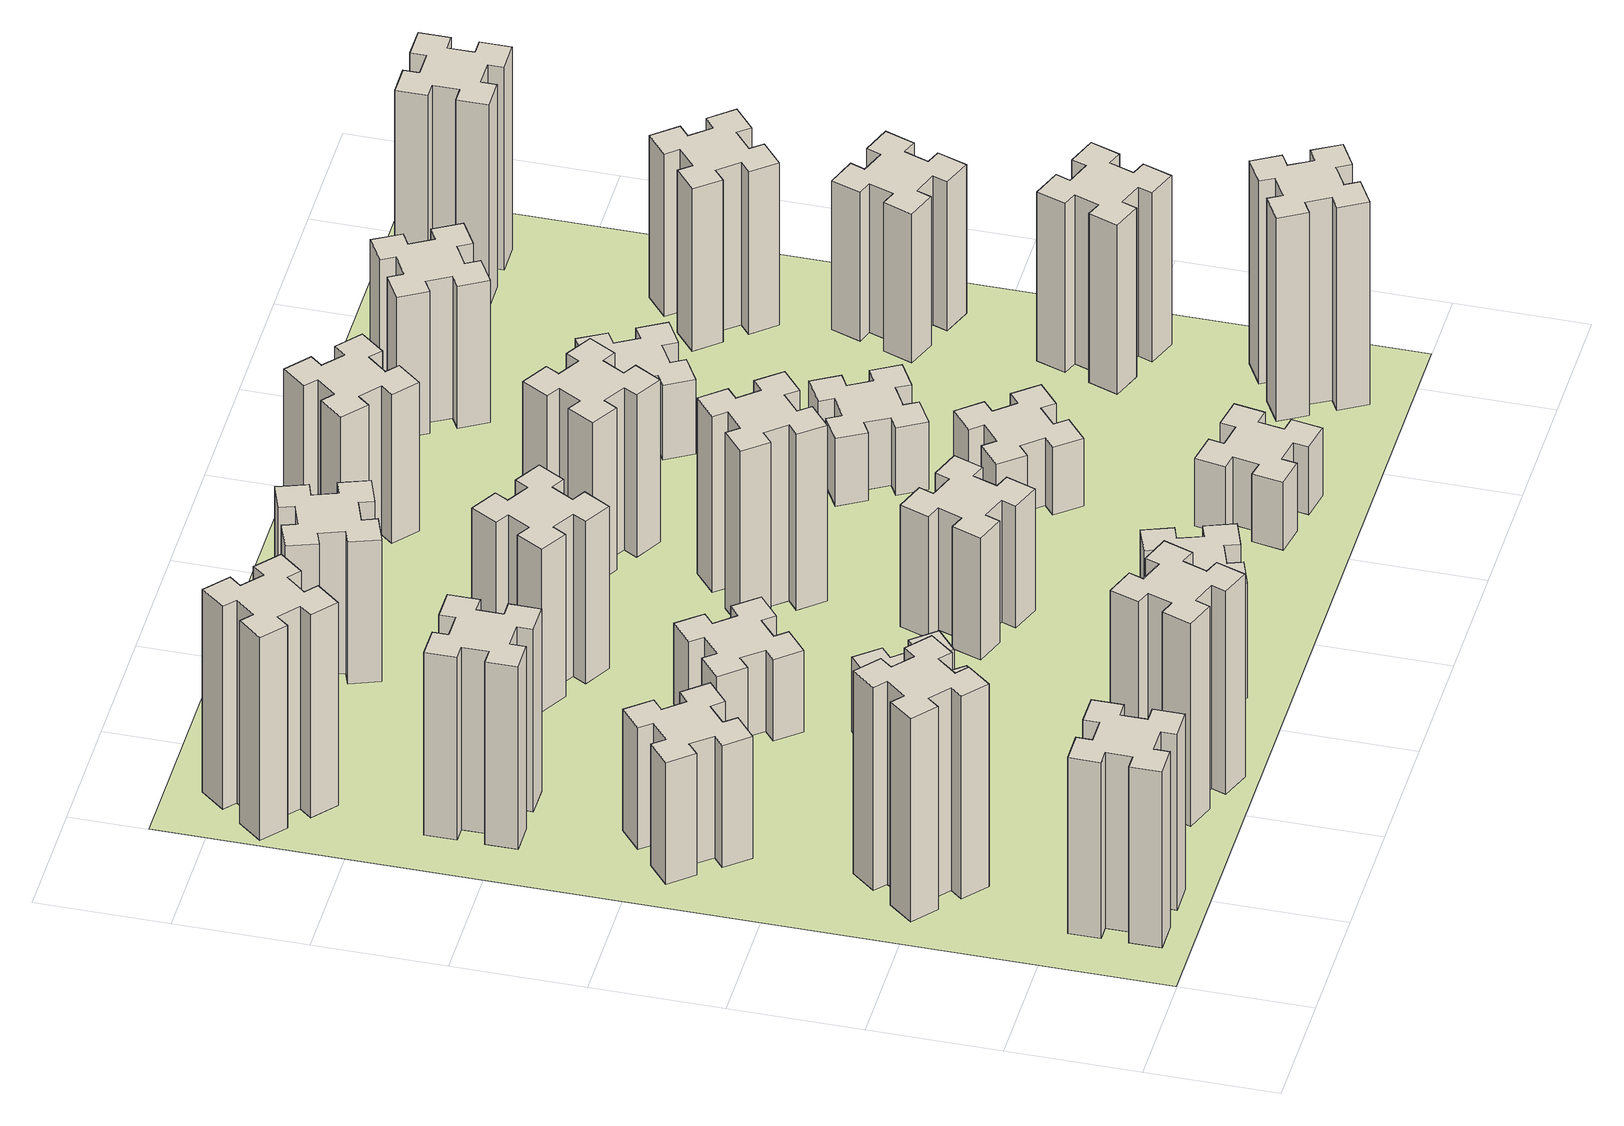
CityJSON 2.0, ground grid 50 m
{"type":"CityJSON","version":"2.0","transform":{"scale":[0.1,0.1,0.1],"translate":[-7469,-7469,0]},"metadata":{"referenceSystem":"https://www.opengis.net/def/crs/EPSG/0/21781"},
"CityObjects":{
"building1":{"type":"Building","attributes":{"class":"1000","function":"1000","usage":"1000","yearOfConstruction":2016,"roofType":"1000","measuredHeight":78,"storeysAboveGround":30,"storeysBelowGround":0},"geometry":[{"type":"Solid","lod":"1","boundaries":[[[[0,1,2,3,4,5,6,7,8,9,10,11,12,13,14,15,16,17,18,19]],[[17,16,20,21]],[[16,15,22,20]],[[15,14,23,22]],[[14,13,24,23]],[[13,12,25,24]],[[12,11,26,25]],[[11,10,27,26]],[[10,9,28,27]],[[9,8,29,28]],[[8,7,30,29]],[[7,6,31,30]],[[6,5,32,31]],[[5,4,33,32]],[[4,3,34,33]],[[3,2,35,34]],[[2,1,36,35]],[[1,0,37,36]],[[0,19,38,37]],[[19,18,39,38]],[[18,17,21,39]],[[24,25,26,27,28,29,30,31,32,33,34,35,36,37,38,39,21,20,22,23]]]]}]},
"building2":{"type":"Building","attributes":{"class":"1000","function":"1000","usage":"1000","yearOfConstruction":2016,"roofType":"1000","measuredHeight":90,"storeysAboveGround":30,"storeysBelowGround":0},"geometry":[{"type":"Solid","lod":"1","boundaries":[[[[40,41,42,43,44,45,46,47,48,49,50,51,52,53,54,55,56,57,58,59]],[[57,56,60,61]],[[56,55,62,60]],[[55,54,63,62]],[[54,53,64,63]],[[53,52,65,64]],[[52,51,66,65]],[[51,50,67,66]],[[50,49,68,67]],[[49,48,69,68]],[[48,47,70,69]],[[47,46,71,70]],[[46,45,72,71]],[[45,44,73,72]],[[44,43,74,73]],[[43,42,75,74]],[[42,41,76,75]],[[41,40,77,76]],[[40,59,78,77]],[[59,58,79,78]],[[58,57,61,79]],[[64,65,66,67,68,69,70,71,72,73,74,75,76,77,78,79,61,60,62,63]]]]}]},
"building3":{"type":"Building","attributes":{"class":"1000","function":"1000","usage":"1000","yearOfConstruction":2016,"roofType":"1000","measuredHeight":54,"storeysAboveGround":30,"storeysBelowGround":0},"geometry":[{"type":"Solid","lod":"1","boundaries":[[[[80,81,82,83,84,85,86,87,88,89,90,91,92,93,94,95,96,97,98,99]],[[97,96,100,101]],[[96,95,102,100]],[[95,94,103,102]],[[94,93,104,103]],[[93,92,105,104]],[[92,91,106,105]],[[91,90,107,106]],[[90,89,108,107]],[[89,88,109,108]],[[88,87,110,109]],[[87,86,111,110]],[[86,85,112,111]],[[85,84,113,112]],[[84,83,114,113]],[[83,82,115,114]],[[82,81,116,115]],[[81,80,117,116]],[[80,99,118,117]],[[99,98,119,118]],[[98,97,101,119]],[[104,105,106,107,108,109,110,111,112,113,114,115,116,117,118,119,101,100,102,103]]]]}]},
"building4":{"type":"Building","attributes":{"class":"1000","function":"1000","usage":"1000","yearOfConstruction":2016,"roofType":"1000","measuredHeight":81,"storeysAboveGround":30,"storeysBelowGround":0},"geometry":[{"type":"Solid","lod":"1","boundaries":[[[[120,121,122,123,124,125,126,127,128,129,130,131,132,133,134,135,136,137,138,139]],[[137,136,140,141]],[[136,135,142,140]],[[135,134,143,142]],[[134,133,144,143]],[[133,132,145,144]],[[132,131,146,145]],[[131,130,147,146]],[[130,129,148,147]],[[129,128,149,148]],[[128,127,150,149]],[[127,126,151,150]],[[126,125,152,151]],[[125,124,153,152]],[[124,123,154,153]],[[123,122,155,154]],[[122,121,156,155]],[[121,120,157,156]],[[120,139,158,157]],[[139,138,159,158]],[[138,137,141,159]],[[144,145,146,147,148,149,150,151,152,153,154,155,156,157,158,159,141,140,142,143]]]]}]},
"building5":{"type":"Building","attributes":{"class":"1000","function":"1000","usage":"1000","yearOfConstruction":2016,"roofType":"1000","measuredHeight":90,"storeysAboveGround":30,"storeysBelowGround":0},"geometry":[{"type":"Solid","lod":"1","boundaries":[[[[160,161,162,163,164,165,166,167,168,169,170,171,172,173,174,175,176,177,178,179]],[[177,176,180,181]],[[176,175,182,180]],[[175,174,183,182]],[[174,173,184,183]],[[173,172,185,184]],[[172,171,186,185]],[[171,170,187,186]],[[170,169,188,187]],[[169,168,189,188]],[[168,167,190,189]],[[167,166,191,190]],[[166,165,192,191]],[[165,164,193,192]],[[164,163,194,193]],[[163,162,195,194]],[[162,161,196,195]],[[161,160,197,196]],[[160,179,198,197]],[[179,178,199,198]],[[178,177,181,199]],[[184,185,186,187,188,189,190,191,192,193,194,195,196,197,198,199,181,180,182,183]]]]}]},
"building6":{"type":"Building","attributes":{"class":"1000","function":"1000","usage":"1000","yearOfConstruction":2016,"roofType":"1000","measuredHeight":90,"storeysAboveGround":30,"storeysBelowGround":0},"geometry":[{"type":"Solid","lod":"1","boundaries":[[[[200,201,202,203,204,205,206,207,208,209,210,211,212,213,214,215,216,217,218,219]],[[217,216,220,221]],[[216,215,222,220]],[[215,214,223,222]],[[214,213,224,223]],[[213,212,225,224]],[[212,211,226,225]],[[211,210,227,226]],[[210,209,228,227]],[[209,208,229,228]],[[208,207,230,229]],[[207,206,231,230]],[[206,205,232,231]],[[205,204,233,232]],[[204,203,234,233]],[[203,202,235,234]],[[202,201,236,235]],[[201,200,237,236]],[[200,219,238,237]],[[219,218,239,238]],[[218,217,221,239]],[[224,225,226,227,228,229,230,231,232,233,234,235,236,237,238,239,221,220,222,223]]]]}]},
"building7":{"type":"Building","attributes":{"class":"1000","function":"1000","usage":"1000","yearOfConstruction":2016,"roofType":"1000","measuredHeight":33,"storeysAboveGround":30,"storeysBelowGround":0},"geometry":[{"type":"Solid","lod":"1","boundaries":[[[[240,241,242,243,244,245,246,247,248,249,250,251,252,253,254,255,256,257,258,259]],[[257,256,260,261]],[[256,255,262,260]],[[255,254,263,262]],[[254,253,264,263]],[[253,252,265,264]],[[252,251,266,265]],[[251,250,267,266]],[[250,249,268,267]],[[249,248,269,268]],[[248,247,270,269]],[[247,246,271,270]],[[246,245,272,271]],[[245,244,273,272]],[[244,243,274,273]],[[243,242,275,274]],[[242,241,276,275]],[[241,240,277,276]],[[240,259,278,277]],[[259,258,279,278]],[[258,257,261,279]],[[264,265,266,267,268,269,270,271,272,273,274,275,276,277,278,279,261,260,262,263]]]]}]},
"building8":{"type":"Building","attributes":{"class":"1000","function":"1000","usage":"1000","yearOfConstruction":2016,"roofType":"1000","measuredHeight":36,"storeysAboveGround":30,"storeysBelowGround":0},"geometry":[{"type":"Solid","lod":"1","boundaries":[[[[280,281,282,283,284,285,286,287,288,289,290,291,292,293,294,295,296,297,298,299]],[[297,296,300,301]],[[296,295,302,300]],[[295,294,303,302]],[[294,293,304,303]],[[293,292,305,304]],[[292,291,306,305]],[[291,290,307,306]],[[290,289,308,307]],[[289,288,309,308]],[[288,287,310,309]],[[287,286,311,310]],[[286,285,312,311]],[[285,284,313,312]],[[284,283,314,313]],[[283,282,315,314]],[[282,281,316,315]],[[281,280,317,316]],[[280,299,318,317]],[[299,298,319,318]],[[298,297,301,319]],[[304,305,306,307,308,309,310,311,312,313,314,315,316,317,318,319,301,300,302,303]]]]}]},
"building9":{"type":"Building","attributes":{"class":"1000","function":"1000","usage":"1000","yearOfConstruction":2016,"roofType":"1000","measuredHeight":51,"storeysAboveGround":30,"storeysBelowGround":0},"geometry":[{"type":"Solid","lod":"1","boundaries":[[[[320,321,322,323,324,325,326,327,328,329,330,331,332,333,334,335,336,337,338,339]],[[337,336,340,341]],[[336,335,342,340]],[[335,334,343,342]],[[334,333,344,343]],[[333,332,345,344]],[[332,331,346,345]],[[331,330,347,346]],[[330,329,348,347]],[[329,328,349,348]],[[328,327,350,349]],[[327,326,351,350]],[[326,325,352,351]],[[325,324,353,352]],[[324,323,354,353]],[[323,322,355,354]],[[322,321,356,355]],[[321,320,357,356]],[[320,339,358,357]],[[339,338,359,358]],[[338,337,341,359]],[[344,345,346,347,348,349,350,351,352,353,354,355,356,357,358,359,341,340,342,343]]]]}]},
"building10":{"type":"Building","attributes":{"class":"1000","function":"1000","usage":"1000","yearOfConstruction":2016,"roofType":"1000","measuredHeight":72,"storeysAboveGround":30,"storeysBelowGround":0},"geometry":[{"type":"Solid","lod":"1","boundaries":[[[[360,361,362,363,364,365,366,367,368,369,370,371,372,373,374,375,376,377,378,379]],[[377,376,380,381]],[[376,375,382,380]],[[375,374,383,382]],[[374,373,384,383]],[[373,372,385,384]],[[372,371,386,385]],[[371,370,387,386]],[[370,369,388,387]],[[369,368,389,388]],[[368,367,390,389]],[[367,366,391,390]],[[366,365,392,391]],[[365,364,393,392]],[[364,363,394,393]],[[363,362,395,394]],[[362,361,396,395]],[[361,360,397,396]],[[360,379,398,397]],[[379,378,399,398]],[[378,377,381,399]],[[384,385,386,387,388,389,390,391,392,393,394,395,396,397,398,399,381,380,382,383]]]]}]},
"building11":{"type":"Building","attributes":{"class":"1000","function":"1000","usage":"1000","yearOfConstruction":2016,"roofType":"1000","measuredHeight":63,"storeysAboveGround":30,"storeysBelowGround":0},"geometry":[{"type":"Solid","lod":"1","boundaries":[[[[400,401,402,403,404,405,406,407,408,409,410,411,412,413,414,415,416,417,418,419]],[[417,416,420,421]],[[416,415,422,420]],[[415,414,423,422]],[[414,413,424,423]],[[413,412,425,424]],[[412,411,426,425]],[[411,410,427,426]],[[410,409,428,427]],[[409,408,429,428]],[[408,407,430,429]],[[407,406,431,430]],[[406,405,432,431]],[[405,404,433,432]],[[404,403,434,433]],[[403,402,435,434]],[[402,401,436,435]],[[401,400,437,436]],[[400,419,438,437]],[[419,418,439,438]],[[418,417,421,439]],[[424,425,426,427,428,429,430,431,432,433,434,435,436,437,438,439,421,420,422,423]]]]}]},
"building12":{"type":"Building","attributes":{"class":"1000","function":"1000","usage":"1000","yearOfConstruction":2016,"roofType":"1000","measuredHeight":54,"storeysAboveGround":30,"storeysBelowGround":0},"geometry":[{"type":"Solid","lod":"1","boundaries":[[[[440,441,442,443,444,445,446,447,448,449,450,451,452,453,454,455,456,457,458,459]],[[457,456,460,461]],[[456,455,462,460]],[[455,454,463,462]],[[454,453,464,463]],[[453,452,465,464]],[[452,451,466,465]],[[451,450,467,466]],[[450,449,468,467]],[[449,448,469,468]],[[448,447,470,469]],[[447,446,471,470]],[[446,445,472,471]],[[445,444,473,472]],[[444,443,474,473]],[[443,442,475,474]],[[442,441,476,475]],[[441,440,477,476]],[[440,459,478,477]],[[459,458,479,478]],[[458,457,461,479]],[[464,465,466,467,468,469,470,471,472,473,474,475,476,477,478,479,461,460,462,463]]]]}]},
"building13":{"type":"Building","attributes":{"class":"1000","function":"1000","usage":"1000","yearOfConstruction":2016,"roofType":"1000","measuredHeight":78,"storeysAboveGround":30,"storeysBelowGround":0},"geometry":[{"type":"Solid","lod":"1","boundaries":[[[[480,481,482,483,484,485,486,487,488,489,490,491,492,493,494,495,496,497,498,499]],[[497,496,500,501]],[[496,495,502,500]],[[495,494,503,502]],[[494,493,504,503]],[[493,492,505,504]],[[492,491,506,505]],[[491,490,507,506]],[[490,489,508,507]],[[489,488,509,508]],[[488,487,510,509]],[[487,486,511,510]],[[486,485,512,511]],[[485,484,513,512]],[[484,483,514,513]],[[483,482,515,514]],[[482,481,516,515]],[[481,480,517,516]],[[480,499,518,517]],[[499,498,519,518]],[[498,497,501,519]],[[504,505,506,507,508,509,510,511,512,513,514,515,516,517,518,519,501,500,502,503]]]]}]},
"building14":{"type":"Building","attributes":{"class":"1000","function":"1000","usage":"1000","yearOfConstruction":2016,"roofType":"1000","measuredHeight":72,"storeysAboveGround":30,"storeysBelowGround":0},"geometry":[{"type":"Solid","lod":"1","boundaries":[[[[520,521,522,523,524,525,526,527,528,529,530,531,532,533,534,535,536,537,538,539]],[[537,536,540,541]],[[536,535,542,540]],[[535,534,543,542]],[[534,533,544,543]],[[533,532,545,544]],[[532,531,546,545]],[[531,530,547,546]],[[530,529,548,547]],[[529,528,549,548]],[[528,527,550,549]],[[527,526,551,550]],[[526,525,552,551]],[[525,524,553,552]],[[524,523,554,553]],[[523,522,555,554]],[[522,521,556,555]],[[521,520,557,556]],[[520,539,558,557]],[[539,538,559,558]],[[538,537,541,559]],[[544,545,546,547,548,549,550,551,552,553,554,555,556,557,558,559,541,540,542,543]]]]}]},
"building15":{"type":"Building","attributes":{"class":"1000","function":"1000","usage":"1000","yearOfConstruction":2016,"roofType":"1000","measuredHeight":30,"storeysAboveGround":30,"storeysBelowGround":0},"geometry":[{"type":"Solid","lod":"1","boundaries":[[[[560,561,562,563,564,565,566,567,568,569,570,571,572,573,574,575,576,577,578,579]],[[577,576,580,581]],[[576,575,582,580]],[[575,574,583,582]],[[574,573,584,583]],[[573,572,585,584]],[[572,571,586,585]],[[571,570,587,586]],[[570,569,588,587]],[[569,568,589,588]],[[568,567,590,589]],[[567,566,591,590]],[[566,565,592,591]],[[565,564,593,592]],[[564,563,594,593]],[[563,562,595,594]],[[562,561,596,595]],[[561,560,597,596]],[[560,579,598,597]],[[579,578,599,598]],[[578,577,581,599]],[[584,585,586,587,588,589,590,591,592,593,594,595,596,597,598,599,581,580,582,583]]]]}]},
"building16":{"type":"Building","attributes":{"class":"1000","function":"1000","usage":"1000","yearOfConstruction":2016,"roofType":"1000","measuredHeight":66,"storeysAboveGround":30,"storeysBelowGround":0},"geometry":[{"type":"Solid","lod":"1","boundaries":[[[[600,601,602,603,604,605,606,607,608,609,610,611,612,613,614,615,616,617,618,619]],[[617,616,620,621]],[[616,615,622,620]],[[615,614,623,622]],[[614,613,624,623]],[[613,612,625,624]],[[612,611,626,625]],[[611,610,627,626]],[[610,609,628,627]],[[609,608,629,628]],[[608,607,630,629]],[[607,606,631,630]],[[606,605,632,631]],[[605,604,633,632]],[[604,603,634,633]],[[603,602,635,634]],[[602,601,636,635]],[[601,600,637,636]],[[600,619,638,637]],[[619,618,639,638]],[[618,617,621,639]],[[624,625,626,627,628,629,630,631,632,633,634,635,636,637,638,639,621,620,622,623]]]]}]},
"building17":{"type":"Building","attributes":{"class":"1000","function":"1000","usage":"1000","yearOfConstruction":2016,"roofType":"1000","measuredHeight":30,"storeysAboveGround":30,"storeysBelowGround":0},"geometry":[{"type":"Solid","lod":"1","boundaries":[[[[640,641,642,643,644,645,646,647,648,649,650,651,652,653,654,655,656,657,658,659]],[[657,656,660,661]],[[656,655,662,660]],[[655,654,663,662]],[[654,653,664,663]],[[653,652,665,664]],[[652,651,666,665]],[[651,650,667,666]],[[650,649,668,667]],[[649,648,669,668]],[[648,647,670,669]],[[647,646,671,670]],[[646,645,672,671]],[[645,644,673,672]],[[644,643,674,673]],[[643,642,675,674]],[[642,641,676,675]],[[641,640,677,676]],[[640,659,678,677]],[[659,658,679,678]],[[658,657,661,679]],[[664,665,666,667,668,669,670,671,672,673,674,675,676,677,678,679,661,660,662,663]]]]}]},
"building18":{"type":"Building","attributes":{"class":"1000","function":"1000","usage":"1000","yearOfConstruction":2016,"roofType":"1000","measuredHeight":30,"storeysAboveGround":30,"storeysBelowGround":0},"geometry":[{"type":"Solid","lod":"1","boundaries":[[[[680,681,682,683,684,685,686,687,688,689,690,691,692,693,694,695,696,697,698,699]],[[697,696,700,701]],[[696,695,702,700]],[[695,694,703,702]],[[694,693,704,703]],[[693,692,705,704]],[[692,691,706,705]],[[691,690,707,706]],[[690,689,708,707]],[[689,688,709,708]],[[688,687,710,709]],[[687,686,711,710]],[[686,685,712,711]],[[685,684,713,712]],[[684,683,714,713]],[[683,682,715,714]],[[682,681,716,715]],[[681,680,717,716]],[[680,699,718,717]],[[699,698,719,718]],[[698,697,701,719]],[[704,705,706,707,708,709,710,711,712,713,714,715,716,717,718,719,701,700,702,703]]]]}]},
"building19":{"type":"Building","attributes":{"class":"1000","function":"1000","usage":"1000","yearOfConstruction":2016,"roofType":"1000","measuredHeight":33,"storeysAboveGround":30,"storeysBelowGround":0},"geometry":[{"type":"Solid","lod":"1","boundaries":[[[[720,721,722,723,724,725,726,727,728,729,730,731,732,733,734,735,736,737,738,739]],[[737,736,740,741]],[[736,735,742,740]],[[735,734,743,742]],[[734,733,744,743]],[[733,732,745,744]],[[732,731,746,745]],[[731,730,747,746]],[[730,729,748,747]],[[729,728,749,748]],[[728,727,750,749]],[[727,726,751,750]],[[726,725,752,751]],[[725,724,753,752]],[[724,723,754,753]],[[723,722,755,754]],[[722,721,756,755]],[[721,720,757,756]],[[720,739,758,757]],[[739,738,759,758]],[[738,737,741,759]],[[744,745,746,747,748,749,750,751,752,753,754,755,756,757,758,759,741,740,742,743]]]]}]},
"building20":{"type":"Building","attributes":{"class":"1000","function":"1000","usage":"1000","yearOfConstruction":2016,"roofType":"1000","measuredHeight":90,"storeysAboveGround":30,"storeysBelowGround":0},"geometry":[{"type":"Solid","lod":"1","boundaries":[[[[760,761,762,763,764,765,766,767,768,769,770,771,772,773,774,775,776,777,778,779]],[[777,776,780,781]],[[776,775,782,780]],[[775,774,783,782]],[[774,773,784,783]],[[773,772,785,784]],[[772,771,786,785]],[[771,770,787,786]],[[770,769,788,787]],[[769,768,789,788]],[[768,767,790,789]],[[767,766,791,790]],[[766,765,792,791]],[[765,764,793,792]],[[764,763,794,793]],[[763,762,795,794]],[[762,761,796,795]],[[761,760,797,796]],[[760,779,798,797]],[[779,778,799,798]],[[778,777,781,799]],[[784,785,786,787,788,789,790,791,792,793,794,795,796,797,798,799,781,780,782,783]]]]}]},
"building21":{"type":"Building","attributes":{"class":"1000","function":"1000","usage":"1000","yearOfConstruction":2016,"roofType":"1000","measuredHeight":63,"storeysAboveGround":30,"storeysBelowGround":0},"geometry":[{"type":"Solid","lod":"1","boundaries":[[[[800,801,802,803,804,805,806,807,808,809,810,811,812,813,814,815,816,817,818,819]],[[817,816,820,821]],[[816,815,822,820]],[[815,814,823,822]],[[814,813,824,823]],[[813,812,825,824]],[[812,811,826,825]],[[811,810,827,826]],[[810,809,828,827]],[[809,808,829,828]],[[808,807,830,829]],[[807,806,831,830]],[[806,805,832,831]],[[805,804,833,832]],[[804,803,834,833]],[[803,802,835,834]],[[802,801,836,835]],[[801,800,837,836]],[[800,819,838,837]],[[819,818,839,838]],[[818,817,821,839]],[[824,825,826,827,828,829,830,831,832,833,834,835,836,837,838,839,821,820,822,823]]]]}]},
"building22":{"type":"Building","attributes":{"class":"1000","function":"1000","usage":"1000","yearOfConstruction":2016,"roofType":"1000","measuredHeight":75,"storeysAboveGround":30,"storeysBelowGround":0},"geometry":[{"type":"Solid","lod":"1","boundaries":[[[[840,841,842,843,844,845,846,847,848,849,850,851,852,853,854,855,856,857,858,859]],[[857,856,860,861]],[[856,855,862,860]],[[855,854,863,862]],[[854,853,864,863]],[[853,852,865,864]],[[852,851,866,865]],[[851,850,867,866]],[[850,849,868,867]],[[849,848,869,868]],[[848,847,870,869]],[[847,846,871,870]],[[846,845,872,871]],[[845,844,873,872]],[[844,843,874,873]],[[843,842,875,874]],[[842,841,876,875]],[[841,840,877,876]],[[840,859,878,877]],[[859,858,879,878]],[[858,857,861,879]],[[864,865,866,867,868,869,870,871,872,873,874,875,876,877,878,879,861,860,862,863]]]]}]},
"building23":{"type":"Building","attributes":{"class":"1000","function":"1000","usage":"1000","yearOfConstruction":2016,"roofType":"1000","measuredHeight":66,"storeysAboveGround":30,"storeysBelowGround":0},"geometry":[{"type":"Solid","lod":"1","boundaries":[[[[880,881,882,883,884,885,886,887,888,889,890,891,892,893,894,895,896,897,898,899]],[[897,896,900,901]],[[896,895,902,900]],[[895,894,903,902]],[[894,893,904,903]],[[893,892,905,904]],[[892,891,906,905]],[[891,890,907,906]],[[890,889,908,907]],[[889,888,909,908]],[[888,887,910,909]],[[887,886,911,910]],[[886,885,912,911]],[[885,884,913,912]],[[884,883,914,913]],[[883,882,915,914]],[[882,881,916,915]],[[881,880,917,916]],[[880,899,918,917]],[[899,898,919,918]],[[898,897,901,919]],[[904,905,906,907,908,909,910,911,912,913,914,915,916,917,918,919,901,900,902,903]]]]}]},
"building24":{"type":"Building","attributes":{"class":"1000","function":"1000","usage":"1000","yearOfConstruction":2016,"roofType":"1000","measuredHeight":72,"storeysAboveGround":30,"storeysBelowGround":0},"geometry":[{"type":"Solid","lod":"1","boundaries":[[[[920,921,922,923,924,925,926,927,928,929,930,931,932,933,934,935,936,937,938,939]],[[937,936,940,941]],[[936,935,942,940]],[[935,934,943,942]],[[934,933,944,943]],[[933,932,945,944]],[[932,931,946,945]],[[931,930,947,946]],[[930,929,948,947]],[[929,928,949,948]],[[928,927,950,949]],[[927,926,951,950]],[[926,925,952,951]],[[925,924,953,952]],[[924,923,954,953]],[[923,922,955,954]],[[922,921,956,955]],[[921,920,957,956]],[[920,939,958,957]],[[939,938,959,958]],[[938,937,941,959]],[[944,945,946,947,948,949,950,951,952,953,954,955,956,957,958,959,941,940,942,943]]]]}]},
"building25":{"type":"Building","attributes":{"class":"1000","function":"1000","usage":"1000","yearOfConstruction":2016,"roofType":"1000","measuredHeight":90,"storeysAboveGround":30,"storeysBelowGround":0},"geometry":[{"type":"Solid","lod":"1","boundaries":[[[[960,961,962,963,964,965,966,967,968,969,970,971,972,973,974,975,976,977,978,979]],[[977,976,980,981]],[[976,975,982,980]],[[975,974,983,982]],[[974,973,984,983]],[[973,972,985,984]],[[972,971,986,985]],[[971,970,987,986]],[[970,969,988,987]],[[969,968,989,988]],[[968,967,990,989]],[[967,966,991,990]],[[966,965,992,991]],[[965,964,993,992]],[[964,963,994,993]],[[963,962,995,994]],[[962,961,996,995]],[[961,960,997,996]],[[960,979,998,997]],[[979,978,999,998]],[[978,977,981,999]],[[984,985,986,987,988,989,990,991,992,993,994,995,996,997,998,999,981,980,982,983]]]]}]},
"landuse1":{"type":"LandUse","attributes":{"name":"plot1","function":"1010"},"geometry":[{"type":"MultiSurface","lod":"1","boundaries":[[[1000,1001,1002,1003]]]}]}
},
"vertices":[
[265,325,0],[265,225,0],[205,225,0],[205,105,0],[325,105,0],[325,165,0],[425,165,0],[425,105,0],[545,105,0],[545,225,0],[485,225,0],[485,325,0],[545,325,0],[545,445,0],[425,445,0],[425,385,0],[325,385,0],[325,445,0],[205,445,0],[205,325,0],[325,385,780],[325,445,780],[425,385,780],[425,445,780],[545,445,780],[545,325,780],[485,325,780],[485,225,780],[545,225,780],[545,105,780],[425,105,780],[425,165,780],[325,165,780],[325,105,780],[205,105,780],[205,225,780],[265,225,780],[265,325,780],[205,325,780],[205,445,780],
[484,1067,0],[408,1132,0],[446,1178,0],[354,1255,0],[277,1163,0],[323,1124,0],[259,1048,0],[213,1086,0],[136,994,0],[228,917,0],[266,963,0],[343,899,0],[304,853,0],[396,776,0],[473,868,0],[427,906,0],[492,983,0],[538,944,0],[615,1036,0],[523,1113,0],[492,983,900],[538,944,900],[427,906,900],[473,868,900],[396,776,900],[304,853,900],[343,899,900],[266,963,900],[228,917,900],[136,994,900],[213,1086,900],[259,1048,900],[323,1124,900],[277,1163,900],[354,1255,900],[446,1178,900],[408,1132,900],[484,1067,900],[523,1113,900],[615,1036,900],
[492,1888,0],[427,1964,0],[473,2003,0],[396,2095,0],[304,2018,0],[343,1972,0],[266,1907,0],[228,1953,0],[136,1876,0],[213,1784,0],[259,1823,0],[323,1746,0],[277,1708,0],[354,1616,0],[446,1693,0],[408,1739,0],[484,1803,0],[523,1757,0],[615,1834,0],[538,1926,0],[484,1803,540],[523,1757,540],[408,1739,540],[446,1693,540],[354,1616,540],[277,1708,540],[323,1746,540],[259,1823,540],[213,1784,540],[136,1876,540],[228,1953,540],[266,1907,540],[343,1972,540],[304,2018,540],[396,2095,540],[473,2003,540],[427,1964,540],[492,1888,540],[538,1926,540],[615,1834,540],
[485,2545,0],[485,2645,0],[545,2645,0],[545,2765,0],[425,2765,0],[425,2705,0],[325,2705,0],[325,2765,0],[205,2765,0],[205,2645,0],[265,2645,0],[265,2545,0],[205,2545,0],[205,2425,0],[325,2425,0],[325,2485,0],[425,2485,0],[425,2425,0],[545,2425,0],[545,2545,0],[425,2485,810],[425,2425,810],[325,2485,810],[325,2425,810],[205,2425,810],[205,2545,810],[265,2545,810],[265,2645,810],[205,2645,810],[205,2765,810],[325,2765,810],[325,2705,810],[425,2705,810],[425,2765,810],[545,2765,810],[545,2645,810],[485,2645,810],[485,2545,810],[545,2545,810],[545,2425,810],
[1029,360,0],[995,266,0],[939,287,0],[897,174,0],[1010,133,0],[1031,189,0],[1125,155,0],[1104,99,0],[1217,57,0],[1258,170,0],[1202,191,0],[1236,285,0],[1292,264,0],[1333,377,0],[1220,418,0],[1200,362,0],[1106,396,0],[1127,452,0],[1014,493,0],[973,380,0],[1106,396,900],[1127,452,900],[1200,362,900],[1220,418,900],[1333,377,900],[1292,264,900],[1236,285,900],[1202,191,900],[1258,170,900],[1217,57,900],[1104,99,900],[1125,155,900],[1031,189,900],[1010,133,900],[897,174,900],[939,287,900],[995,266,900],[1029,360,900],[973,380,900],[1014,493,900],
[384,3387,0],[308,3452,0],[346,3498,0],[254,3575,0],[177,3483,0],[223,3444,0],[159,3368,0],[113,3406,0],[36,3314,0],[128,3237,0],[166,3283,0],[243,3219,0],[204,3173,0],[296,3096,0],[373,3188,0],[327,3226,0],[392,3303,0],[438,3264,0],[515,3356,0],[423,3433,0],[392,3303,900],[438,3264,900],[327,3226,900],[373,3188,900],[296,3096,900],[204,3173,900],[243,3219,900],[166,3283,900],[128,3237,900],[36,3314,900],[113,3406,900],[159,3368,900],[223,3444,900],[177,3483,900],[254,3575,900],[346,3498,900],[308,3452,900],[384,3387,900],[423,3433,900],[515,3356,900],
[1083,1332,0],[1006,1267,0],[968,1313,0],[876,1236,0],[953,1144,0],[999,1183,0],[1063,1106,0],[1017,1068,0],[1094,976,0],[1186,1053,0],[1148,1099,0],[1224,1163,0],[1263,1117,0],[1355,1194,0],[1278,1286,0],[1232,1248,0],[1167,1324,0],[1213,1363,0],[1136,1455,0],[1044,1378,0],[1167,1324,330],[1213,1363,330],[1232,1248,330],[1278,1286,330],[1355,1194,330],[1263,1117,330],[1224,1163,330],[1148,1099,330],[1186,1053,330],[1094,976,330],[1017,1068,330],[1063,1106,330],[999,1183,330],[953,1144,330],[876,1236,330],[968,1313,330],[1006,1267,330],[1083,1332,330],[1044,1378,330],[1136,1455,330],
[1083,1972,0],[1006,1907,0],[968,1953,0],[876,1876,0],[953,1784,0],[999,1823,0],[1063,1746,0],[1017,1708,0],[1094,1616,0],[1186,1693,0],[1148,1739,0],[1224,1803,0],[1263,1757,0],[1355,1834,0],[1278,1926,0],[1232,1888,0],[1167,1964,0],[1213,2003,0],[1136,2095,0],[1044,2018,0],[1167,1964,360],[1213,2003,360],[1232,1888,360],[1278,1926,360],[1355,1834,360],[1263,1757,360],[1224,1803,360],[1148,1739,360],[1186,1693,360],[1094,1616,360],[1017,1708,360],[1063,1746,360],[999,1823,360],[953,1784,360],[876,1876,360],[968,1953,360],[1006,1907,360],[1083,1972,360],[1044,2018,360],[1136,2095,360],
[1765,496,0],[1671,462,0],[1650,518,0],[1537,477,0],[1579,364,0],[1635,385,0],[1669,291,0],[1613,270,0],[1654,157,0],[1767,199,0],[1746,255,0],[1840,289,0],[1860,233,0],[1973,274,0],[1932,387,0],[1876,366,0],[1842,460,0],[1898,480,0],[1857,593,0],[1744,552,0],[1842,460,510],[1898,480,510],[1876,366,510],[1932,387,510],[1973,274,510],[1860,233,510],[1840,289,510],[1746,255,510],[1767,199,510],[1654,157,510],[1613,270,510],[1669,291,510],[1635,385,510],[1579,364,510],[1537,477,510],[1650,518,510],[1671,462,510],[1765,496,510],[1744,552,510],[1857,593,510],
[1117,2525,0],[1204,2475,0],[1174,2423,0],[1278,2363,0],[1338,2467,0],[1286,2497,0],[1336,2584,0],[1388,2554,0],[1448,2658,0],[1344,2718,0],[1314,2666,0],[1227,2716,0],[1257,2768,0],[1153,2828,0],[1093,2724,0],[1145,2694,0],[1095,2607,0],[1043,2637,0],[983,2533,0],[1087,2473,0],[1095,2607,720],[1043,2637,720],[1145,2694,720],[1093,2724,720],[1153,2828,720],[1257,2768,720],[1227,2716,720],[1314,2666,720],[1344,2718,720],[1448,2658,720],[1388,2554,720],[1336,2584,720],[1286,2497,720],[1338,2467,720],[1278,2363,720],[1174,2423,720],[1204,2475,720],[1117,2525,720],[1087,2473,720],[983,2533,720],
[995,3345,0],[1029,3251,0],[973,3230,0],[1014,3117,0],[1127,3159,0],[1106,3215,0],[1200,3249,0],[1220,3193,0],[1333,3234,0],[1292,3347,0],[1236,3326,0],[1202,3420,0],[1258,3440,0],[1217,3553,0],[1104,3512,0],[1125,3456,0],[1031,3422,0],[1010,3478,0],[897,3437,0],[939,3324,0],[1031,3422,630],[1010,3478,630],[1125,3456,630],[1104,3512,630],[1217,3553,630],[1258,3440,630],[1202,3420,630],[1236,3326,630],[1292,3347,630],[1333,3234,630],[1220,3193,630],[1200,3249,630],[1106,3215,630],[1127,3159,630],[1014,3117,630],[973,3230,630],[1029,3251,630],[995,3345,630],[939,3324,630],[897,3437,630],
[1769,1300,0],[1735,1206,0],[1679,1227,0],[1637,1114,0],[1750,1073,0],[1771,1129,0],[1865,1095,0],[1844,1039,0],[1957,997,0],[1998,1110,0],[1942,1131,0],[1976,1225,0],[2032,1204,0],[2073,1317,0],[1960,1358,0],[1940,1302,0],[1846,1336,0],[1867,1392,0],[1754,1433,0],[1713,1320,0],[1846,1336,540],[1867,1392,540],[1940,1302,540],[1960,1358,540],[2073,1317,540],[2032,1204,540],[1976,1225,540],[1942,1131,540],[1998,1110,540],[1957,997,540],[1844,1039,540],[1865,1095,540],[1771,1129,540],[1750,1073,540],[1637,1114,540],[1679,1227,540],[1735,1206,540],[1769,1300,540],[1713,1320,540],[1754,1433,540],
[1972,1988,0],[1907,2064,0],[1953,2103,0],[1876,2195,0],[1784,2118,0],[1823,2072,0],[1746,2007,0],[1708,2053,0],[1616,1976,0],[1693,1884,0],[1739,1923,0],[1803,1846,0],[1757,1808,0],[1834,1716,0],[1926,1793,0],[1888,1839,0],[1964,1903,0],[2003,1857,0],[2095,1934,0],[2018,2026,0],[1964,1903,780],[2003,1857,780],[1888,1839,780],[1926,1793,780],[1834,1716,780],[1757,1808,780],[1803,1846,780],[1739,1923,780],[1693,1884,780],[1616,1976,780],[1708,2053,780],[1746,2007,780],[1823,2072,780],[1784,2118,780],[1876,2195,780],[1953,2103,780],[1907,2064,780],[1972,1988,780],[2018,2026,780],[2095,1934,780],
[2026,2497,0],[2076,2584,0],[2128,2554,0],[2188,2658,0],[2084,2718,0],[2054,2666,0],[1967,2716,0],[1997,2768,0],[1893,2828,0],[1833,2724,0],[1885,2694,0],[1835,2607,0],[1783,2637,0],[1723,2533,0],[1827,2473,0],[1857,2525,0],[1944,2475,0],[1914,2423,0],[2018,2363,0],[2078,2467,0],[1944,2475,720],[1914,2423,720],[1857,2525,720],[1827,2473,720],[1723,2533,720],[1783,2637,720],[1835,2607,720],[1885,2694,720],[1833,2724,720],[1893,2828,720],[1997,2768,720],[1967,2716,720],[2054,2666,720],[2084,2718,720],[2188,2658,720],[2128,2554,720],[2076,2584,720],[2026,2497,720],[2078,2467,720],[2018,2363,720],
[2596,444,0],[2578,345,0],[2519,356,0],[2498,237,0],[2617,217,0],[2627,276,0],[2725,258,0],[2715,199,0],[2833,178,0],[2854,297,0],[2795,307,0],[2812,405,0],[2871,395,0],[2892,513,0],[2774,534,0],[2764,475,0],[2665,492,0],[2676,551,0],[2557,572,0],[2537,454,0],[2665,492,300],[2676,551,300],[2764,475,300],[2774,534,300],[2892,513,300],[2871,395,300],[2812,405,300],[2795,307,300],[2854,297,300],[2833,178,300],[2715,199,300],[2725,258,300],[2627,276,300],[2617,217,300],[2498,237,300],[2519,356,300],[2578,345,300],[2596,444,300],[2537,454,300],[2557,572,300],
[1746,3383,0],[1823,3319,0],[1784,3273,0],[1876,3196,0],[1953,3288,0],[1907,3326,0],[1972,3403,0],[2018,3364,0],[2095,3456,0],[2003,3533,0],[1964,3487,0],[1888,3552,0],[1926,3598,0],[1834,3675,0],[1757,3583,0],[1803,3544,0],[1739,3468,0],[1693,3506,0],[1616,3414,0],[1708,3337,0],[1739,3468,660],[1693,3506,660],[1803,3544,660],[1757,3583,660],[1834,3675,660],[1926,3598,660],[1888,3552,660],[1964,3487,660],[2003,3533,660],[2095,3456,660],[2018,3364,660],[1972,3403,660],[1907,3326,660],[1953,3288,660],[1876,3196,660],[1784,3273,660],[1823,3319,660],[1746,3383,660],[1708,3337,660],[1616,3414,660],
[2628,1099,0],[2704,1163,0],[2743,1117,0],[2835,1194,0],[2758,1286,0],[2712,1248,0],[2647,1324,0],[2693,1363,0],[2616,1455,0],[2524,1378,0],[2563,1332,0],[2486,1267,0],[2448,1313,0],[2356,1236,0],[2433,1144,0],[2479,1183,0],[2543,1106,0],[2497,1068,0],[2574,976,0],[2666,1053,0],[2543,1106,300],[2497,1068,300],[2479,1183,300],[2433,1144,300],[2356,1236,300],[2448,1313,300],[2486,1267,300],[2563,1332,300],[2524,1378,300],[2616,1455,300],[2693,1363,300],[2647,1324,300],[2712,1248,300],[2758,1286,300],[2835,1194,300],[2743,1117,300],[2704,1163,300],[2628,1099,300],[2666,1053,300],[2574,976,300],
[2475,1744,0],[2525,1657,0],[2473,1627,0],[2533,1523,0],[2637,1583,0],[2607,1635,0],[2694,1685,0],[2724,1633,0],[2828,1693,0],[2768,1797,0],[2716,1767,0],[2666,1854,0],[2718,1884,0],[2658,1988,0],[2554,1928,0],[2584,1876,0],[2497,1826,0],[2467,1878,0],[2363,1818,0],[2423,1714,0],[2497,1826,300],[2467,1878,300],[2584,1876,300],[2554,1928,300],[2658,1988,300],[2718,1884,300],[2666,1854,300],[2716,1767,300],[2768,1797,300],[2828,1693,300],[2724,1633,300],[2694,1685,300],[2607,1635,300],[2637,1583,300],[2533,1523,300],[2473,1627,300],[2525,1657,300],[2475,1744,300],[2423,1714,300],[2363,1818,300],
[2475,2584,0],[2525,2497,0],[2473,2467,0],[2533,2363,0],[2637,2423,0],[2607,2475,0],[2694,2525,0],[2724,2473,0],[2828,2533,0],[2768,2637,0],[2716,2607,0],[2666,2694,0],[2718,2724,0],[2658,2828,0],[2554,2768,0],[2584,2716,0],[2497,2666,0],[2467,2718,0],[2363,2658,0],[2423,2554,0],[2497,2666,330],[2467,2718,330],[2584,2716,330],[2554,2768,330],[2658,2828,330],[2718,2724,330],[2666,2694,330],[2716,2607,330],[2768,2637,330],[2828,2533,330],[2724,2473,330],[2694,2525,330],[2607,2475,330],[2637,2423,330],[2533,2363,330],[2473,2467,330],[2525,2497,330],[2475,2584,330],[2423,2554,330],[2363,2658,330],
[3424,496,0],[3337,446,0],[3307,498,0],[3203,438,0],[3263,334,0],[3315,364,0],[3365,277,0],[3313,247,0],[3373,143,0],[3477,203,0],[3447,255,0],[3534,305,0],[3564,253,0],[3668,313,0],[3608,417,0],[3556,387,0],[3506,474,0],[3558,504,0],[3498,608,0],[3394,548,0],[3506,474,900],[3558,504,900],[3556,387,900],[3608,417,900],[3668,313,900],[3564,253,900],[3534,305,900],[3447,255,900],[3477,203,900],[3373,143,900],[3313,247,900],[3365,277,900],[3315,364,900],[3263,334,900],[3203,438,900],[3307,498,900],[3337,446,900],[3424,496,900],[3394,548,900],[3498,608,900],
[2716,3347,0],[2666,3434,0],[2718,3464,0],[2658,3568,0],[2554,3508,0],[2584,3456,0],[2497,3406,0],[2467,3458,0],[2363,3398,0],[2423,3294,0],[2475,3324,0],[2525,3237,0],[2473,3207,0],[2533,3103,0],[2637,3163,0],[2607,3215,0],[2694,3265,0],[2724,3213,0],[2828,3273,0],[2768,3377,0],[2694,3265,630],[2724,3213,630],[2607,3215,630],[2637,3163,630],[2533,3103,630],[2473,3207,630],[2525,3237,630],[2475,3324,630],[2423,3294,630],[2363,3398,630],[2467,3458,630],[2497,3406,630],[2584,3456,630],[2554,3508,630],[2658,3568,630],[2718,3464,630],[2666,3434,630],[2716,3347,630],[2768,3377,630],[2828,3273,630],
[3351,1029,0],[3445,995,0],[3424,939,0],[3537,897,0],[3578,1010,0],[3522,1031,0],[3556,1125,0],[3612,1104,0],[3653,1217,0],[3540,1258,0],[3520,1202,0],[3426,1236,0],[3447,1292,0],[3334,1333,0],[3293,1220,0],[3349,1200,0],[3315,1106,0],[3259,1127,0],[3217,1014,0],[3330,973,0],[3315,1106,750],[3259,1127,750],[3349,1200,750],[3293,1220,750],[3334,1333,750],[3447,1292,750],[3426,1236,750],[3520,1202,750],[3540,1258,750],[3653,1217,750],[3612,1104,750],[3556,1125,750],[3522,1031,750],[3578,1010,750],[3537,897,750],[3424,939,750],[3445,995,750],[3351,1029,750],[3330,973,750],[3217,1014,750],
[3520,1942,0],[3426,1976,0],[3447,2032,0],[3334,2073,0],[3293,1960,0],[3349,1940,0],[3315,1846,0],[3259,1867,0],[3217,1754,0],[3330,1713,0],[3351,1769,0],[3445,1735,0],[3424,1679,0],[3537,1637,0],[3578,1750,0],[3522,1771,0],[3556,1865,0],[3612,1844,0],[3653,1957,0],[3540,1998,0],[3556,1865,660],[3612,1844,660],[3522,1771,660],[3578,1750,660],[3537,1637,660],[3424,1679,660],[3445,1735,660],[3351,1769,660],[3330,1713,660],[3217,1754,660],[3259,1867,660],[3315,1846,660],[3349,1940,660],[3293,1960,660],[3334,2073,660],[3447,2032,660],[3426,1976,660],[3520,1942,660],[3540,1998,660],[3653,1957,660],
[3303,2612,0],[3226,2547,0],[3188,2593,0],[3096,2516,0],[3173,2424,0],[3219,2463,0],[3283,2386,0],[3237,2348,0],[3314,2256,0],[3406,2333,0],[3368,2379,0],[3444,2443,0],[3483,2397,0],[3575,2474,0],[3498,2566,0],[3452,2528,0],[3387,2604,0],[3433,2643,0],[3356,2735,0],[3264,2658,0],[3387,2604,720],[3433,2643,720],[3452,2528,720],[3498,2566,720],[3575,2474,720],[3483,2397,720],[3444,2443,720],[3368,2379,720],[3406,2333,720],[3314,2256,720],[3237,2348,720],[3283,2386,720],[3219,2463,720],[3173,2424,720],[3096,2516,720],[3188,2593,720],[3226,2547,720],[3303,2612,720],[3264,2658,720],[3356,2735,720],
[3285,3325,0],[3385,3325,0],[3385,3265,0],[3505,3265,0],[3505,3385,0],[3445,3385,0],[3445,3485,0],[3505,3485,0],[3505,3605,0],[3385,3605,0],[3385,3545,0],[3285,3545,0],[3285,3605,0],[3165,3605,0],[3165,3485,0],[3225,3485,0],[3225,3385,0],[3165,3385,0],[3165,3265,0],[3285,3265,0],[3225,3385,900],[3165,3385,900],[3225,3485,900],[3165,3485,900],[3165,3605,900],[3285,3605,900],[3285,3545,900],[3385,3545,900],[3385,3605,900],[3505,3605,900],[3505,3485,900],[3445,3485,900],[3445,3385,900],[3505,3385,900],[3505,3265,900],[3385,3265,900],[3385,3325,900],[3285,3325,900],[3285,3265,900],[3165,3265,900],
[5,3705,0],[3705,3705,0],[3705,5,0],[5,5,0]
]}
